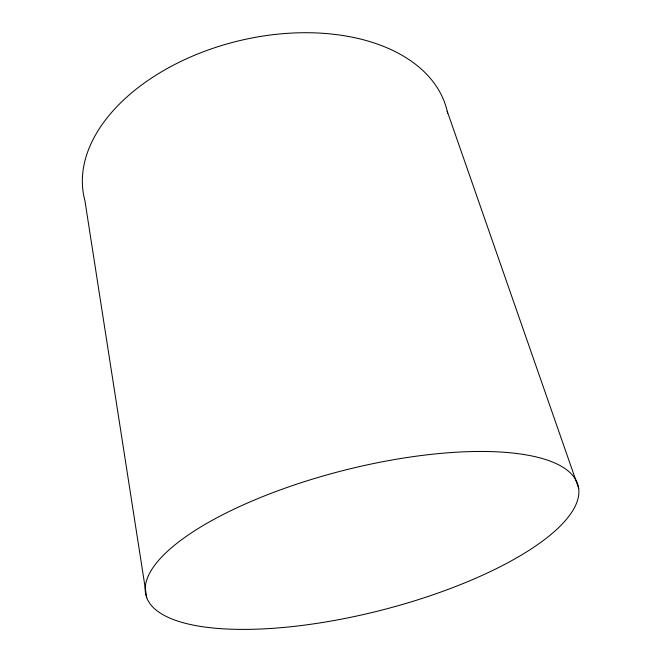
<?xml version="1.0" encoding="UTF-8"?>
<svg xmlns="http://www.w3.org/2000/svg" width="662" height="662" viewBox="0 0 662 662"><rect width="100%" height="100%" fill="white"/><g stroke="black" fill="none" stroke-linecap="round" stroke-linejoin="round"><path stroke-width="0.99" d="M447.189 111.15L578.679 488.374A222.953 72.39 -14.2 0 1 261.895 628.958A222.953 72.39 -14.2 0 1 245.528 503.865A222.953 72.39 -14.2 0 1 578.679 488.374M146.741 597.769L84.877 200.47A186.593 116.909 -13.7 0 1 238.841 40.821A186.593 116.909 -13.7 0 1 447.628 113.128"/></g></svg>
